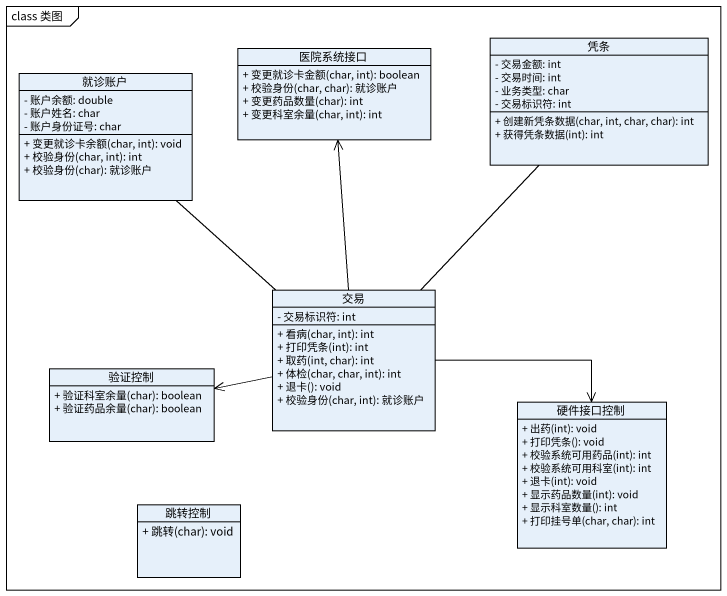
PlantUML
@startuml
mainframe class 类图
hide circle
hide empty members
skinparam classAttributeIconSize 0
class 医院系统接口 {
  + 变更就诊卡金额(char, int): boolean
  + 校验身份(char, char): 就诊账户
  + 变更药品数量(char): int
  + 变更科室余量(char, int): int
}
class 凭条 {
  - 交易金额: int
  - 交易时间: int
  - 业务类型: char
  - 交易标识符: int
  + 创建新凭条数据(char, int, char, char): int
  + 获得凭条数据(int): int
}
class 就诊账户 {
  - 账户余额: double
  - 账户姓名: char
  - 账户身份证号: char
  + 变更就诊卡余额(char, int): void
  + 校验身份(char, int): int
  + 校验身份(char): 就诊账户
}
class 交易 {
  - 交易标识符: int
  + 看病(char, int): int
  + 打印凭条(int): int
  + 取药(int, char): int
  + 体检(char, char, int): int
  + 退卡(): void
  + 校验身份(char, int): 就诊账户
}
class 验证控制 {
  + 验证科室余量(char): boolean
  + 验证药品余量(char): boolean
}
class 硬件接口控制 {
  + 出药(int): void
  + 打印凭条(): void
  + 校验系统可用药品(int): int
  + 校验系统可用科室(int): int
  + 退卡(int): void
  + 显示药品数量(int): void
  + 显示科室数量(): int
  + 打印挂号单(char, char): int
}
class 跳转控制 {
  + 跳转(char): void
}
交易 -up-> 医院系统接口
交易 -up- 凭条
交易 -up- 就诊账户
交易 -left-> 验证控制
交易 -right-> 硬件接口控制
@enduml
